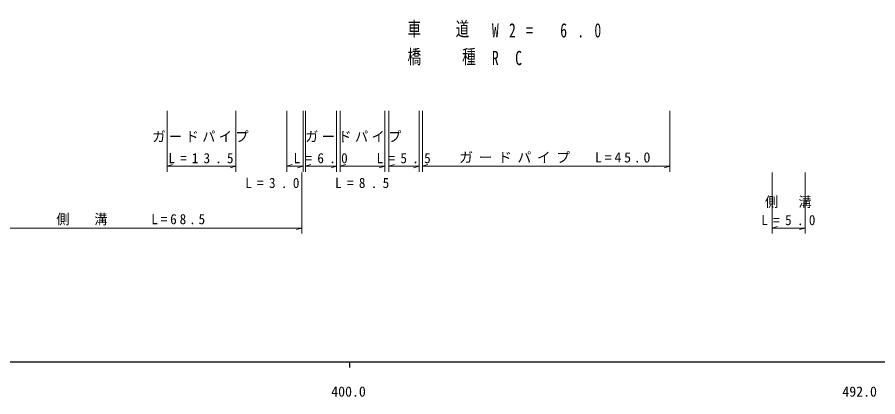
# Model space of a CAD drawing. Units: millimetres, scale not verified. Extents: x 40000 to 680000, y 20000 to 380000.
# Drawn here: x 408106 to 563271, y 198715 to 267187 of the extents above; entities that cross this region are included whole.
import ezdxf
from ezdxf.enums import TextEntityAlignment as Align

# ---------------------------------------------------------------- set-up
doc = ezdxf.new("R2010")
doc.units = ezdxf.units.MM
doc.header["$LTSCALE"] = 1000
for name, color, linetype, lineweight in [('M-BGD', 7, 'Continuous', 25), ('M-STR-HTXT', 7, 'Continuous', 13), ('M-TTL-BAND', 7, 'Continuous', 25)]:
    doc.layers.add(name, color=color, linetype=linetype, lineweight=lineweight)
doc.layers.add('M-STR-STR1', color=1, linetype='Continuous')
doc.styles.add('ＭＳ ゴシック', font='')
doc.styles.get('ＭＳ ゴシック').set_extended_font_data('MS Gothic')

msp = doc.modelspace()

# ---------------------------------------------------------------- linework, layer by layer
at = {"layer": 'M-BGD'}
msp.add_open_spline([(353785, 256734), (355067, 259144), (356349, 261554), (358294, 263272), (360271, 265017), (362932, 266048), (365584, 266729), (368356, 267441), (371119, 267773), (373851, 268383), (376789, 268994), (379638, 269976), (382344, 271239), (386132, 272974), (389596, 275365), (393166, 277551), (394920, 278596), (396714, 279562), (398351, 280783), (399628, 281712), (400814, 282741), (402184, 283639), (403460, 284475), (404897, 285196), (406317, 285292), (408266, 285425), (410185, 284381), (412104, 283338)], degree=3, knots=[0, 0, 0, 0, 1, 1, 1, 2, 2, 2, 3, 3, 3, 4, 4, 4, 5, 5, 5, 6, 6, 6, 7, 7, 7, 8, 8, 8, 9, 9, 9, 9], dxfattribs=at)
at = {"layer": 'M-STR-HTXT'}
for p, q in [((435130, 250322), (435130, 239322)), ((447499, 239322), (447499, 250322)), ((456705, 250322), (456705, 239322)), ((459640, 239322), (459640, 250322)), ((460055, 250322), (460055, 239322)), ((465687, 239322), (465687, 250322)), ((466332, 250322), (466332, 239322)), ((474377, 239322), (474377, 250322)), ((475114, 250322), (475114, 239322)), ((480565, 239322), (480565, 250322)), ((481152, 250322), (481152, 239322)), ((525749, 239322), (525749, 250322)), ((435130, 240322), (436130, 240602)), ((456705, 240322), (457705, 240602)), ((460055, 240322), (461055, 240602)), ((466332, 240322), (467332, 240602)), ((475114, 240322), (476114, 240602)), ((481152, 240322), (482152, 240602)), ((435130, 240322), (447499, 240322)), ((447499, 240322), (446499, 240042)), ((456705, 240322), (459640, 240322)), ((459640, 240322), (458640, 240042)), ((459437, 228146), (459437, 239146)), ((460055, 240322), (465687, 240322)), ((465687, 240322), (464687, 240042)), ((466332, 240322), (474377, 240322)), ((474377, 240322), (473377, 240042)), ((475114, 240322), (480565, 240322)), ((480565, 240322), (479565, 240042)), ((481152, 240322), (525749, 240322)), ((525749, 240322), (524749, 240042)), ((544214, 239146), (544214, 228146)), ((550180, 228146), (550180, 239146)), ((397784, 229146), (459437, 229146)), ((459437, 229146), (458437, 228866)), ((544214, 229146), (545214, 229426)), ((544214, 229146), (550180, 229146)), ((550180, 229146), (549180, 228866))]:
    msp.add_line(p, q, dxfattribs=at)
at = {"layer": 'M-TTL-BAND'}
for p, q in [((40000, 205000), (579000, 205000)), ((468000, 205000), (468000, 204000))]:
    msp.add_line(p, q, dxfattribs=at)

# ---------------------------------------------------------------- texts
at = {"layer": 'M-STR-HTXT', "char_height": 1833, "attachment_point": 7, "style": 'ＭＳ ゴシック'}
for s, insert in [('\\T1.26;\\W0.95;ガードパイプ', (432483, 244638)), ('\\T1.26;\\W0.95;ガードパイプ', (460024, 244638)), ('\\T1.78;\\W0.95;L=13.5', (435377, 240822)), ('\\T1.81;\\W0.95;L=6.0', (457933, 240822)), ('\\T1.81;\\W0.95;L=5.5', (472902, 240822)), ('\\T1.4;ガードパイプ\u3000L=45.0', (487794, 240876)), ('\\T1.81;\\W0.95;L=3.0', (449219, 236353)), ('\\T1.81;\\W0.95;L=8.5', (465417, 236353)), ('\\T1.27;\\W0.95;側\u3000溝', (542947, 232771)), ('\\T1.44;\\W0.95;側\u3000溝\u3000\u3000L=68.5', (415173, 229646)), ('\\T1.81;\\W0.95;L=5.0', (542259, 229646))]:
    msp.add_mtext(s, dxfattribs=dict(at, insert=insert))
at = {"layer": 'M-STR-STR1', "char_height": 2566, "attachment_point": 7, "style": 'ＭＳ ゴシック'}
for s, insert in [('\\T1.18;\\W0.7;車\u3000\u3000道', (478479, 263499)), ('\\T2.52;\\W0.7;W2=\\~6.0', (493700, 263499)), ('\\T1.34;\\W0.7;橋\u3000\u3000種\\~', (478479, 258499)), ('\\T3.43;\\W0.7;RC', (493700, 258499))]:
    msp.add_mtext(s, dxfattribs=dict(at, insert=insert))
at = {"layer": 'M-TTL-BAND', "style": 'ＭＳ ゴシック'}
for s, p in [('400.0', (467844, 198195)), ('492.0', (560000, 198195))]:
    msp.add_text(s, height=1833, dxfattribs=at).set_placement(p, align=Align.BOTTOM_CENTER)

doc.saveas('drawing.dxf')
